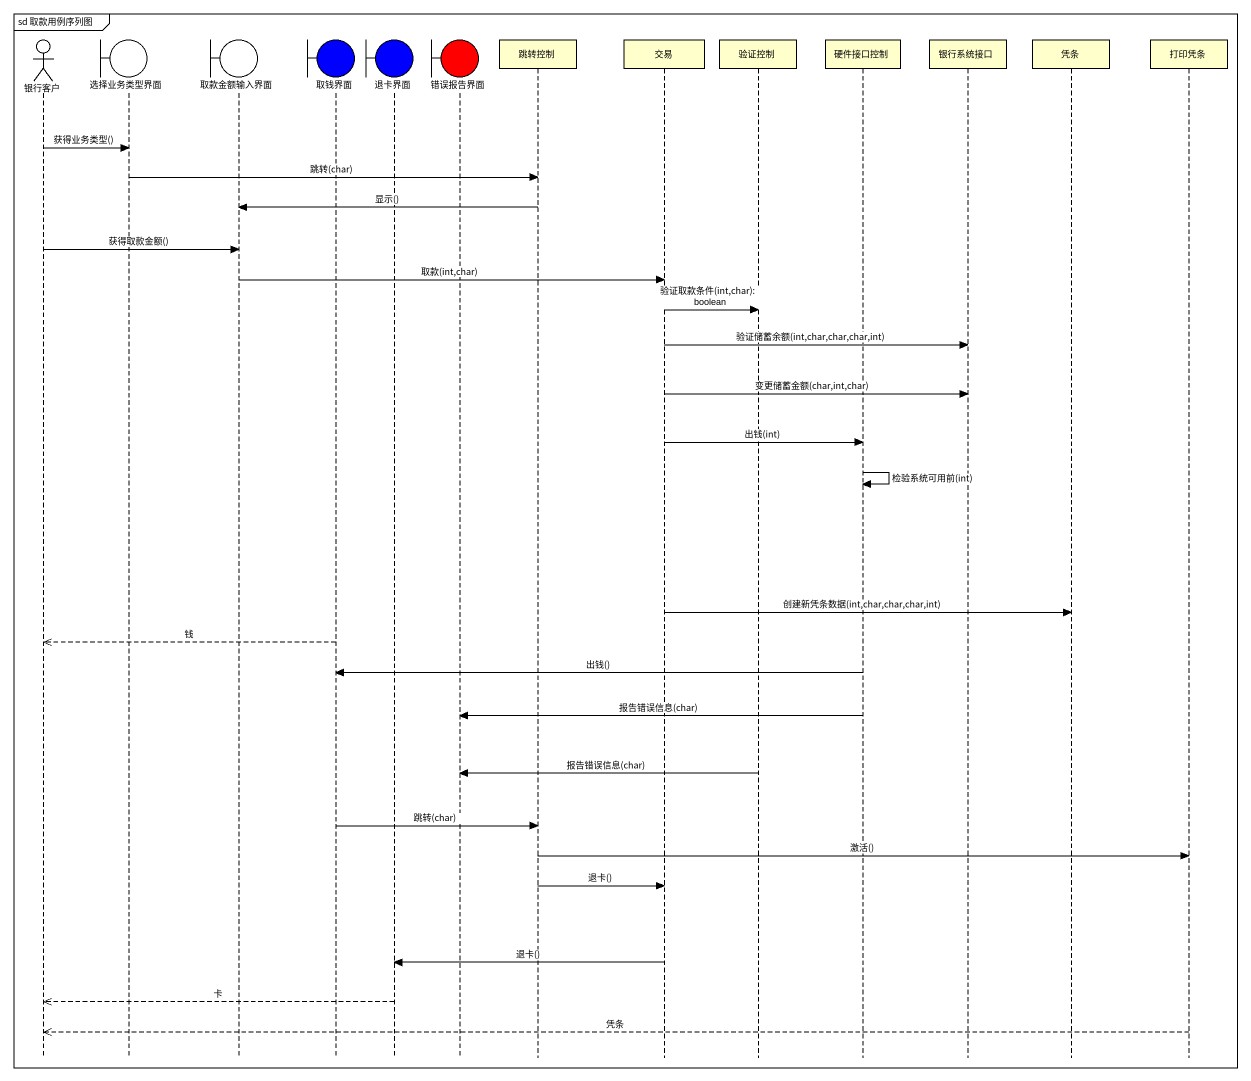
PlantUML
@startuml
mainframe sd 取款用例序列图
hide footbox
actor 银行客户
boundary 选择业务类型界面
boundary 取款金额输入界面
boundary 取钱界面 #0000FF
boundary 退卡界面 #0000FF
boundary 错误报告界面 #FF0000
participant 跳转控制
participant 交易
participant 验证控制
participant 硬件接口控制
participant 银行系统接口
participant 凭条
participant 打印凭条

银行客户 -> 选择业务类型界面 : 获得业务类型()
选择业务类型界面 -> 跳转控制 : 跳转(char)
跳转控制 -> 取款金额输入界面 : 显示()
银行客户 -> 取款金额输入界面 : 获得取款金额()
取款金额输入界面 -> 交易 : 取款(int,char)
交易 -> 验证控制 : 验证取款条件(int,char): boolean
交易 -> 银行系统接口 : 验证储蓄余额(int,char,char,char,int)
交易 -> 银行系统接口 : 变更储蓄金额(char,int,char)
交易 -> 硬件接口控制 : 出钱(int)
硬件接口控制 -> 硬件接口控制 : 检验系统可用前(int)
交易 -> 凭条 : 创建新凭条数据(int,char,char,char,int)
取钱界面 -->> 银行客户 : 钱
硬件接口控制 -> 取钱界面 : 出钱()
硬件接口控制 -> 错误报告界面 : 报告错误信息(char)
验证控制 -> 错误报告界面 : 报告错误信息(char)
取钱界面 -> 跳转控制 : 跳转(char)
跳转控制 -> 打印凭条 : 激活()
跳转控制 -> 交易 : 退卡()
交易 -> 退卡界面 : 退卡()
退卡界面 -->> 银行客户 : 卡
打印凭条 -->> 银行客户 : 凭条
@enduml
